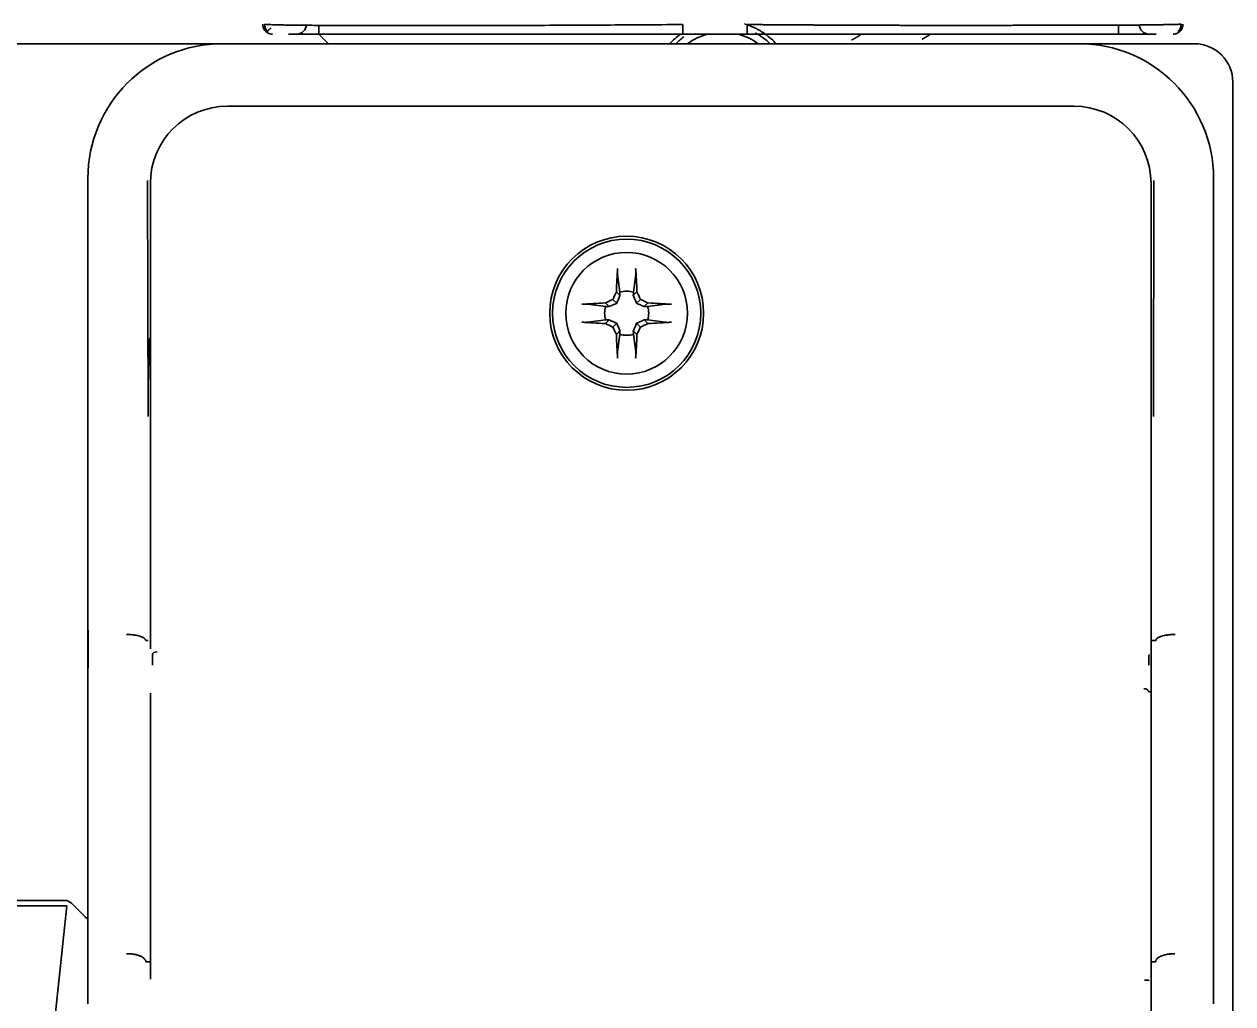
# Model space of a CAD drawing. Header units: inches. Extents: x 786 to 5593, y 691 to 5453.
# Drawn here: x 4191.9 to 4254.7, y 5333.8 to 5384.7 of the extents above; entities that cross this region are included whole.
import ezdxf

# ---------------------------------------------------------------- set-up
doc = ezdxf.new("R2010")
doc.units = ezdxf.units.IN
doc.layers.add('1', color=7, linetype='Continuous', true_color=0xffffff)

msp = doc.modelspace()

# ---------------------------------------------------------------- linework, layer by layer
at = {"layer": '1', "color": 7, "linetype": 'Continuous', "lineweight": 35}
for p, q in [((4207.24, 5384.629), (4207.24, 5384.176)), ((4248.805, 5384.642), (4248.805, 5384.176)), ((4207.24, 5384.176), (4207.74, 5383.676)), ((4221.638, 5384.176), (4226.042, 5384.176)), ((4226.161, 5384.176), (4229.507, 5384.176)), ((4230.438, 5384.176), (4248.805, 5384.176)), ((4073.568, 5383.676), (4202.239, 5383.676)), ((4202.239, 5383.676), (4246.741, 5383.676)), ((4246.74, 5383.676), (4252.74, 5383.676)), ((4254.74, 5381.676), (4254.74, 5315.676)), ((4202.491, 5380.426), (4202.489, 5380.426)), ((4202.491, 5380.425), (4202.491, 5380.426)), ((4246.489, 5380.425), (4202.491, 5380.425)), ((4246.49, 5380.426), (4246.489, 5380.426)), ((4246.489, 5380.426), (4246.489, 5380.425)), ((4195.24, 5354.132), (4195.24, 5376.677)), ((4198.366, 5364.319), (4198.347, 5376.569)), ((4250.633, 5376.569), (4250.614, 5364.319)), ((4253.74, 5376.677), (4253.74, 5354.132)), ((4198.49, 5376.427), (4198.49, 5376.425)), ((4198.49, 5376.425), (4198.491, 5376.425)), ((4198.491, 5352.241), (4198.491, 5376.425)), ((4250.49, 5351.948), (4250.49, 5376.427)), ((4222.89, 5370.766), (4222.772, 5371.689)), ((4223.59, 5370.766), (4223.708, 5371.689)), ((4222.324, 5370.023), (4222.136, 5370.211)), ((4222.722, 5370.194), (4222.519, 5370.397)), ((4222.893, 5370.592), (4222.705, 5370.78)), ((4223.586, 5370.592), (4223.775, 5370.78)), ((4223.758, 5370.194), (4223.96, 5370.397)), ((4224.155, 5370.023), (4224.344, 5370.211)), ((4222.15, 5370.026), (4221.228, 5370.144)), ((4224.33, 5370.026), (4225.252, 5370.144)), ((4222.15, 5369.326), (4221.228, 5369.208)), ((4222.324, 5369.33), (4222.136, 5369.141)), ((4222.722, 5369.158), (4222.519, 5368.956)), ((4223.758, 5369.158), (4223.96, 5368.956)), ((4224.155, 5369.33), (4224.344, 5369.141)), ((4224.33, 5369.326), (4225.252, 5369.208)), ((4222.893, 5368.761), (4222.705, 5368.572)), ((4222.89, 5368.586), (4222.772, 5367.664)), ((4223.586, 5368.761), (4223.775, 5368.572)), ((4223.59, 5368.586), (4223.708, 5367.664)), ((4198.366, 5352.677), (4198.245, 5352.676)), ((4198.366, 5352.677), (4198.366, 5352.677)), ((4250.614, 5352.677), (4250.614, 5352.677)), ((4250.614, 5352.677), (4250.735, 5352.676)), ((4195.24, 5337.022), (4195.24, 5350.918)), ((4253.74, 5350.918), (4253.74, 5337.022)), ((4198.491, 5349.947), (4198.491, 5335.081)), ((4250.369, 5350.018), (4250.49, 5350.02)), ((4250.49, 5335.008), (4250.49, 5350.02)), ((4194.033, 5339.176), (4058.154, 5339.176)), ((4189.169, 5338.896), (4194.142, 5338.896)), ((4194.142, 5338.896), (4192.685, 5325.039)), ((4194.386, 5339.03), (4195.093, 5338.323)), ((4198.253, 5335.992), (4198.489, 5335.993)), ((4250.726, 5335.992), (4250.491, 5335.993))]:
    msp.add_line(p, q, dxfattribs=at)
for radius in [4, 3.85, 3.16]:
    msp.add_circle((4223.24, 5369.676), radius, dxfattribs=at)
for centre, radius, start, end in [((4206.102, 5384.671), 0.495, 270, 0), ((4250.378, 5384.671), 0.495, 180, 270), ((4228.24, 5381.176), 3.5, 125.29688, 134.415), ((4228.24, 5381.176), 3.1, 104.59784, 126.25409), ((4228.24, 5381.176), 3.1, 53.74784, 75.40409), ((4228.24, 5381.176), 3.5, 45.57937, 60.9975), ((4252.74, 5381.676), 2, 0, 90), ((4223.24, 5369.676), 1.145, 72.20111, 107.79889), ((4223.24, 5369.676), 1.145, 162.20111, 197.79889), ((4223.24, 5369.676), 1.145, 342.20111, 17.79889), ((4223.24, 5369.676), 1.145, 252.20111, 287.79889), ((4194.033, 5338.676), 0.5, 45, 90), ((4195.447, 5338.676), 0.5, 225, 245.53055)]:
    msp.add_arc(centre, radius, start, end, dxfattribs=at)
for centre, major_axis, ratio, start_param, end_param in [((4202.241, 5376.675), (4.951, -4.951), 0.999695, 2.356347, 3.926839), ((4246.739, 5376.675), (-4.951, -4.951), 0.999695, 2.356347, 3.926839), ((4202.49, 5376.426), (-2.829, 2.829), 0.999695, 5.497939, 7.068431), ((4246.489, 5376.426), (2.829, 2.829), 0.999695, 5.497939, 7.068431), ((4222.943, 5369.681), (0.065, 3.728), 0.072244, 0.900133, 1.272854), ((4223.536, 5369.681), (0.065, -3.728), 0.072244, 1.868738, 2.24146), ((4223.235, 5369.973), (3.728, 0.065), 0.072244, 1.868738, 2.24146), ((4222.981, 5370.23), (3.344, 1.559), 0.094201, 1.665412, 1.782277), ((4222.686, 5369.935), (1.559, 3.344), 0.094201, 1.359315, 1.476181), ((4223.794, 5369.935), (1.559, -3.344), 0.094201, 1.665412, 1.782277), ((4223.498, 5370.23), (3.344, -1.559), 0.094201, 1.359315, 1.476181), ((4223.245, 5369.973), (3.728, -0.065), 0.072244, 0.900133, 1.272854), ((4223.235, 5369.38), (-3.728, 0.065), 0.072244, 0.900133, 1.272854), ((4222.981, 5369.122), (-3.344, 1.559), 0.094201, 1.359315, 1.476181), ((4222.686, 5369.418), (-1.559, 3.344), 0.094201, 1.665412, 1.782277), ((4223.794, 5369.418), (-1.559, -3.344), 0.094201, 1.359315, 1.476181), ((4223.498, 5369.122), (-3.344, -1.559), 0.094201, 1.665412, 1.782277), ((4223.245, 5369.38), (-3.728, -0.065), 0.072244, 1.868738, 2.24146), ((4222.943, 5369.671), (-0.065, 3.728), 0.072244, 1.868738, 2.24146), ((4223.536, 5369.671), (-0.065, -3.728), 0.072244, 0.900133, 1.272854), ((4250.114, 5352.678), (0.5, -0.002), 0.003694, 0.00874, 0.785412), ((4198.845, 5351.948), (-0.25, -0.003), 0.565975, 4.705606, 6.262014), ((4250.119, 5350.014), (0.25, 0), 0.642788, 0.022785, 1.570796), ((4250.146, 5335.003), (0.25, 0.003), 0.14135, 0.01763, 1.569078)]:
    msp.add_ellipse(centre, major_axis=major_axis, ratio=ratio, start_param=start_param, end_param=end_param, dxfattribs=at)
for points, knots in [([(4204.333, 5384.689), (4204.331, 5384.63), (4204.34, 5384.565), (4204.387, 5384.439), (4204.425, 5384.378), (4204.523, 5384.277), (4204.583, 5384.238), (4204.707, 5384.187), (4204.772, 5384.176), (4204.832, 5384.176)], [0, 0, 0, 0, 0.25, 0.25, 0.5, 0.5, 0.75, 0.75, 1, 1, 1, 1]), ([(4204.429, 5384.688), (4204.428, 5384.656), (4204.433, 5384.59), (4204.46, 5384.492), (4204.509, 5384.398), (4204.554, 5384.343), (4204.58, 5384.318)], [0, 0, 0, 0, 0.232591, 0.479347, 0.737148, 1, 1, 1, 1]), ([(4226.158, 5384.667), (4225.437, 5384.667), (4224.714, 5384.662), (4223.272, 5384.652), (4222.554, 5384.646), (4221.492, 5384.64), (4221.14, 5384.639), (4220.444, 5384.636), (4220.099, 5384.634), (4219.074, 5384.63), (4218.403, 5384.627), (4217.082, 5384.623), (4216.433, 5384.621), (4215.166, 5384.618), (4214.55, 5384.616), (4212.77, 5384.614), (4211.675, 5384.614), (4210.167, 5384.616), (4209.687, 5384.617), (4208.783, 5384.619), (4208.359, 5384.621), (4207.574, 5384.625), (4207.212, 5384.627), (4206.714, 5384.631), (4206.555, 5384.632), (4206.252, 5384.635), (4206.108, 5384.637), (4205.836, 5384.64), (4205.709, 5384.642), (4205.471, 5384.646), (4205.361, 5384.649), (4205.056, 5384.657), (4204.888, 5384.662), (4204.617, 5384.673), (4204.515, 5384.678), (4204.44, 5384.683), (4204.434, 5384.683), (4204.429, 5384.683)], [0, 0, 0, 0, 0.066295, 0.066295, 0.132591, 0.132591, 0.165739, 0.165739, 0.198886, 0.198886, 0.265182, 0.265182, 0.331477, 0.331477, 0.397772, 0.397772, 0.530363, 0.530363, 0.596659, 0.596659, 0.662954, 0.662954, 0.72925, 0.72925, 0.762397, 0.762397, 0.795545, 0.795545, 0.828693, 0.828693, 0.86184, 0.86184, 0.928136, 0.928136, 0.994431, 0.994431, 1, 1, 1, 1]), ([(4226.161, 5384.176), (4226.161, 5384.176), (4226.16, 5384.187), (4226.16, 5384.235), (4226.159, 5384.272), (4226.159, 5384.368), (4226.159, 5384.426), (4226.158, 5384.546), (4226.158, 5384.609), (4226.158, 5384.667)], [0, 0, 0, 0, 0.25, 0.25, 0.5, 0.5, 0.75, 0.75, 1, 1, 1, 1]), ([(4229.365, 5384.706), (4229.374, 5384.703), (4229.382, 5384.701), (4229.483, 5384.668), (4229.575, 5384.635), (4229.757, 5384.561), (4229.847, 5384.521), (4230.109, 5384.39), (4230.277, 5384.29), (4230.438, 5384.176)], [0, 0, 0, 0, 0.021586, 0.021586, 0.26619, 0.26619, 0.510793, 0.510793, 1, 1, 1, 1]), ([(4229.507, 5384.667), (4229.531, 5384.667), (4229.579, 5384.667), (4229.654, 5384.667), (4229.734, 5384.667), (4229.82, 5384.667), (4229.911, 5384.666), (4230.008, 5384.666), (4230.111, 5384.665), (4230.219, 5384.665), (4230.332, 5384.664), (4230.451, 5384.663), (4230.576, 5384.662), (4230.707, 5384.661), (4230.843, 5384.661), (4230.984, 5384.66), (4231.132, 5384.659), (4231.285, 5384.658), (4231.445, 5384.656), (4231.609, 5384.655), (4231.78, 5384.654), (4231.957, 5384.653), (4232.139, 5384.652), (4232.328, 5384.651), (4232.522, 5384.649), (4232.722, 5384.648), (4232.928, 5384.647), (4233.14, 5384.646), (4233.358, 5384.645), (4233.582, 5384.643), (4233.812, 5384.642), (4234.048, 5384.641), (4234.29, 5384.64), (4234.537, 5384.639), (4234.791, 5384.638), (4235.05, 5384.637), (4235.315, 5384.636), (4235.585, 5384.635), (4235.861, 5384.634), (4236.143, 5384.633), (4236.43, 5384.632), (4236.722, 5384.631), (4237.02, 5384.63), (4237.323, 5384.63), (4237.631, 5384.629), (4237.943, 5384.629), (4238.26, 5384.628), (4238.582, 5384.628), (4238.908, 5384.628), (4239.239, 5384.627), (4239.573, 5384.627), (4239.911, 5384.627), (4240.252, 5384.627), (4240.596, 5384.627), (4240.943, 5384.627), (4241.293, 5384.627), (4241.645, 5384.628), (4241.998, 5384.628), (4242.354, 5384.628), (4242.71, 5384.629), (4243.067, 5384.629), (4243.424, 5384.63), (4243.781, 5384.63), (4244.137, 5384.631), (4244.493, 5384.631), (4244.847, 5384.632), (4245.199, 5384.632), (4245.62, 5384.632), (4246.097, 5384.633), (4246.617, 5384.634), (4247.105, 5384.635), (4247.561, 5384.636), (4247.987, 5384.638), (4248.383, 5384.639), (4248.75, 5384.64), (4249.089, 5384.642), (4249.402, 5384.644), (4249.608, 5384.645), (4249.723, 5384.645), (4249.756, 5384.646), (4249.789, 5384.646), (4249.823, 5384.646), (4249.857, 5384.646), (4249.89, 5384.647), (4249.924, 5384.647), (4249.958, 5384.647), (4249.993, 5384.648), (4250.027, 5384.648), (4250.061, 5384.648), (4250.096, 5384.649), (4250.13, 5384.649), (4250.165, 5384.65), (4250.2, 5384.65), (4250.235, 5384.65), (4250.27, 5384.651), (4250.305, 5384.651), (4250.339, 5384.652), (4250.374, 5384.652), (4250.409, 5384.653), (4250.444, 5384.653), (4250.479, 5384.654), (4250.514, 5384.654), (4250.549, 5384.655), (4250.584, 5384.655), (4250.618, 5384.656), (4250.653, 5384.656), (4250.687, 5384.657), (4250.722, 5384.657), (4250.756, 5384.658), (4250.79, 5384.658), (4250.824, 5384.659), (4250.858, 5384.659), (4250.892, 5384.66), (4250.926, 5384.661), (4250.959, 5384.661), (4250.992, 5384.662), (4251.025, 5384.662), (4251.058, 5384.663), (4251.09, 5384.664), (4251.123, 5384.664), (4251.155, 5384.665), (4251.186, 5384.665), (4251.218, 5384.666), (4251.249, 5384.667), (4251.28, 5384.667), (4251.31, 5384.668), (4251.34, 5384.668), (4251.37, 5384.669), (4251.4, 5384.67), (4251.429, 5384.67), (4251.458, 5384.671), (4251.486, 5384.672), (4251.514, 5384.672), (4251.541, 5384.673), (4251.568, 5384.673), (4251.595, 5384.674), (4251.621, 5384.675), (4251.647, 5384.675), (4251.672, 5384.676), (4251.697, 5384.676), (4251.721, 5384.677), (4251.744, 5384.677), (4251.767, 5384.678), (4251.79, 5384.679), (4251.812, 5384.679), (4251.833, 5384.68), (4251.854, 5384.68), (4251.874, 5384.681), (4251.894, 5384.681), (4251.913, 5384.682), (4251.931, 5384.682), (4251.948, 5384.683), (4251.965, 5384.683), (4251.982, 5384.684), (4251.997, 5384.684), (4252.012, 5384.684), (4252.026, 5384.685), (4252.04, 5384.685), (4252.049, 5384.685), (4252.055, 5384.686), (4252.056, 5384.686)], [0, 0, 0, 0, 0.002067, 0.004295, 0.006684, 0.009235, 0.011949, 0.014827, 0.017869, 0.021077, 0.024452, 0.027993, 0.031703, 0.035582, 0.039632, 0.043853, 0.048247, 0.052815, 0.057558, 0.062477, 0.067574, 0.072849, 0.078305, 0.083943, 0.089763, 0.095768, 0.101959, 0.108338, 0.114906, 0.121664, 0.128615, 0.135759, 0.143099, 0.150635, 0.158369, 0.166301, 0.174434, 0.182769, 0.191306, 0.200047, 0.208993, 0.218146, 0.227507, 0.237077, 0.246857, 0.256849, 0.267053, 0.277471, 0.288102, 0.298947, 0.310006, 0.321279, 0.332766, 0.344468, 0.356383, 0.368513, 0.380856, 0.393413, 0.406183, 0.419164, 0.432356, 0.445757, 0.459364, 0.473176, 0.48719, 0.501405, 0.515816, 0.530423, 0.554243, 0.57751, 0.600211, 0.622332, 0.643864, 0.664799, 0.685129, 0.704852, 0.723966, 0.742469, 0.744648, 0.746855, 0.749088, 0.751348, 0.753635, 0.755948, 0.758288, 0.760655, 0.763048, 0.765468, 0.767914, 0.770386, 0.772884, 0.775409, 0.77796, 0.780536, 0.783139, 0.785767, 0.788421, 0.791101, 0.793807, 0.796538, 0.799294, 0.802076, 0.804883, 0.807715, 0.810572, 0.813454, 0.816361, 0.819293, 0.822249, 0.82523, 0.828236, 0.831266, 0.83432, 0.837398, 0.840501, 0.843628, 0.846778, 0.849952, 0.85315, 0.856372, 0.859617, 0.862885, 0.866177, 0.869492, 0.872829, 0.87619, 0.879573, 0.882978, 0.886406, 0.889857, 0.893329, 0.896824, 0.90034, 0.903878, 0.907437, 0.911018, 0.914619, 0.918242, 0.921886, 0.92555, 0.929235, 0.932939, 0.936664, 0.940409, 0.944174, 0.947958, 0.951761, 0.955584, 0.959425, 0.963286, 0.967166, 0.971064, 0.97498, 0.978915, 0.982867, 0.986838, 0.990826, 0.994832, 0.998855, 1, 1, 1, 1]), ([(4229.507, 5384.667), (4229.507, 5384.609), (4229.507, 5384.546), (4229.508, 5384.426), (4229.508, 5384.368), (4229.508, 5384.272), (4229.508, 5384.235), (4229.507, 5384.187), (4229.507, 5384.176), (4229.507, 5384.176)], [0, 0, 0, 0, 0.25, 0.25, 0.5, 0.5, 0.75, 0.75, 1, 1, 1, 1]), ([(4251.648, 5384.176), (4251.708, 5384.176), (4251.772, 5384.187), (4251.897, 5384.238), (4251.957, 5384.277), (4252.054, 5384.378), (4252.092, 5384.439), (4252.139, 5384.565), (4252.149, 5384.63), (4252.147, 5384.689)], [0, 0, 0, 0, 0.25, 0.25, 0.5, 0.5, 0.75, 0.75, 1, 1, 1, 1]), ([(4251.9, 5384.317), (4251.926, 5384.343), (4251.971, 5384.397), (4252.02, 5384.491), (4252.047, 5384.589), (4252.052, 5384.654), (4252.052, 5384.686)], [0, 0, 0, 0, 0.262853, 0.520648, 0.767403, 1, 1, 1, 1]), ([(4205.672, 5384.176), (4205.7, 5384.176), (4205.78, 5384.176), (4205.919, 5384.176), (4206.091, 5384.176), (4206.272, 5384.176), (4206.61, 5384.176), (4207.261, 5384.176), (4208.158, 5384.176), (4209.063, 5384.176), (4209.73, 5384.176), (4210.377, 5384.176), (4210.968, 5384.176), (4211.511, 5384.176), (4212.021, 5384.176), (4212.544, 5384.176), (4213.082, 5384.176), (4213.634, 5384.176), (4214.157, 5384.176), (4214.655, 5384.176), (4215.129, 5384.176), (4215.627, 5384.176), (4216.149, 5384.176), (4216.695, 5384.176), (4217.265, 5384.176), (4217.824, 5384.176), (4218.376, 5384.176), (4218.924, 5384.176), (4219.506, 5384.176), (4220.074, 5384.176), (4220.644, 5384.176), (4221.231, 5384.176), (4221.825, 5384.176), (4222.4, 5384.176), (4222.928, 5384.176), (4223.457, 5384.176), (4223.864, 5384.176), (4224.147, 5384.176), (4224.307, 5384.176), (4224.466, 5384.176), (4224.624, 5384.176), (4224.781, 5384.176), (4224.937, 5384.176), (4225.093, 5384.176), (4225.248, 5384.176), (4225.402, 5384.176), (4225.556, 5384.176), (4225.708, 5384.176), (4225.86, 5384.176), (4226.011, 5384.176), (4226.111, 5384.176), (4226.161, 5384.176)], [0, 0, 0, 0, 0.011189, 0.030714, 0.049915, 0.068785, 0.087289, 0.149013, 0.23877, 0.281411, 0.320754, 0.356695, 0.389133, 0.414353, 0.439479, 0.46454, 0.489566, 0.514586, 0.539629, 0.55919, 0.579458, 0.600418, 0.622049, 0.644332, 0.667248, 0.69078, 0.710929, 0.732148, 0.754462, 0.777904, 0.796931, 0.818869, 0.843748, 0.863133, 0.882503, 0.901851, 0.921173, 0.927002, 0.932801, 0.938569, 0.944306, 0.950012, 0.955688, 0.961333, 0.966948, 0.972533, 0.978087, 0.983611, 0.989104, 0.994567, 1, 1, 1, 1]), ([(4226.042, 5384.176), (4225.934, 5384.099), (4225.833, 5384.019), (4225.642, 5383.852), (4225.553, 5383.766), (4225.469, 5383.676)], [0, 0, 0, 0, 0.5, 0.5, 1, 1, 1, 1]), ([(4229.507, 5384.176), (4229.533, 5384.176), (4229.587, 5384.176), (4229.672, 5384.176), (4229.764, 5384.176), (4229.862, 5384.176), (4229.968, 5384.176), (4230.081, 5384.176), (4230.2, 5384.176), (4230.327, 5384.176), (4230.46, 5384.176), (4230.6, 5384.176), (4230.747, 5384.176), (4230.901, 5384.176), (4231.062, 5384.176), (4231.229, 5384.176), (4231.403, 5384.176), (4231.584, 5384.176), (4231.916, 5384.176), (4232.379, 5384.176), (4232.953, 5384.176), (4233.474, 5384.176), (4233.955, 5384.176), (4234.421, 5384.176), (4234.895, 5384.176), (4235.389, 5384.176), (4235.901, 5384.176), (4236.43, 5384.176), (4236.976, 5384.176), (4237.537, 5384.176), (4238.2, 5384.176), (4238.942, 5384.176), (4239.74, 5384.176), (4240.49, 5384.176), (4241.195, 5384.176), (4241.81, 5384.176), (4242.345, 5384.176), (4242.807, 5384.176), (4243.248, 5384.176), (4243.667, 5384.176), (4244.065, 5384.176), (4244.442, 5384.176), (4244.799, 5384.176), (4245.297, 5384.176), (4245.913, 5384.176), (4246.618, 5384.176), (4247.255, 5384.176), (4247.814, 5384.176), (4248.293, 5384.176), (4248.696, 5384.176), (4249.032, 5384.176), (4249.311, 5384.176), (4249.537, 5384.176), (4249.717, 5384.176), (4249.908, 5384.176), (4250.125, 5384.176), (4250.379, 5384.176), (4250.587, 5384.176), (4250.708, 5384.176), (4250.75, 5384.176)], [0, 0, 0, 0, 0.002718, 0.00568, 0.008888, 0.012339, 0.016035, 0.019974, 0.024156, 0.02858, 0.033246, 0.038154, 0.043302, 0.048692, 0.054321, 0.06019, 0.066299, 0.072646, 0.079233, 0.101302, 0.121555, 0.140017, 0.156703, 0.172962, 0.190021, 0.207881, 0.226538, 0.24598, 0.266191, 0.287152, 0.308835, 0.341337, 0.372542, 0.402506, 0.431278, 0.458891, 0.47955, 0.499657, 0.519192, 0.538139, 0.556487, 0.574234, 0.591379, 0.607921, 0.647633, 0.685694, 0.722178, 0.75706, 0.787895, 0.815621, 0.84023, 0.861728, 0.880129, 0.895447, 0.907688, 0.930743, 0.95624, 0.984204, 1, 1, 1, 1]), ([(4231.011, 5383.676), (4230.927, 5383.766), (4230.838, 5383.852), (4230.647, 5384.019), (4230.546, 5384.099), (4230.438, 5384.176)], [0, 0, 0, 0, 0.5, 0.5, 1, 1, 1, 1]), ([(4222.772, 5371.689), (4222.771, 5371.695), (4222.77, 5371.704), (4222.769, 5371.718), (4222.769, 5371.724), (4222.768, 5371.735), (4222.768, 5371.746), (4222.767, 5371.759), (4222.767, 5371.772), (4222.767, 5371.779), (4222.767, 5371.8), (4222.767, 5371.814), (4222.767, 5371.837), (4222.767, 5371.844), (4222.767, 5371.86), (4222.767, 5371.875), (4222.767, 5371.89), (4222.768, 5371.905), (4222.768, 5371.913), (4222.769, 5371.935), (4222.769, 5371.949), (4222.771, 5371.977), (4222.772, 5371.99), (4222.773, 5372.002)], [0, 0, 0, 0, 0.125, 0.125, 0.1875, 0.1875, 0.25, 0.3125, 0.3125, 0.375, 0.375, 0.5, 0.5, 0.5625, 0.5625, 0.625, 0.6875, 0.6875, 0.75, 0.75, 0.875, 0.875, 1, 1, 1, 1]), ([(4223.707, 5372.002), (4223.708, 5371.99), (4223.709, 5371.977), (4223.71, 5371.95), (4223.711, 5371.935), (4223.712, 5371.905), (4223.712, 5371.89), (4223.713, 5371.867), (4223.713, 5371.86), (4223.713, 5371.844), (4223.713, 5371.829), (4223.713, 5371.815), (4223.713, 5371.8), (4223.713, 5371.793), (4223.713, 5371.772), (4223.712, 5371.759), (4223.712, 5371.741), (4223.711, 5371.735), (4223.711, 5371.724), (4223.71, 5371.713), (4223.709, 5371.704), (4223.709, 5371.696), (4223.708, 5371.692), (4223.708, 5371.689)], [0, 0, 0, 0, 0.125, 0.125, 0.25, 0.25, 0.375, 0.375, 0.4375, 0.4375, 0.5, 0.5625, 0.5625, 0.625, 0.625, 0.75, 0.75, 0.8125, 0.8125, 0.875, 0.9375, 0.9375, 1, 1, 1, 1]), ([(4222.722, 5370.194), (4222.654, 5370.164), (4222.587, 5370.135), (4222.455, 5370.078), (4222.389, 5370.05), (4222.324, 5370.023)], [0, 0, 0, 0, 0.5, 0.5, 1, 1, 1, 1]), ([(4222.893, 5370.592), (4222.866, 5370.527), (4222.838, 5370.461), (4222.781, 5370.329), (4222.752, 5370.262), (4222.722, 5370.194)], [0, 0, 0, 0, 0.5, 0.5, 1, 1, 1, 1]), ([(4223.758, 5370.194), (4223.728, 5370.262), (4223.699, 5370.329), (4223.642, 5370.461), (4223.614, 5370.527), (4223.586, 5370.592)], [0, 0, 0, 0, 0.5, 0.5, 1, 1, 1, 1]), ([(4224.155, 5370.023), (4224.09, 5370.05), (4224.025, 5370.078), (4223.893, 5370.135), (4223.826, 5370.164), (4223.758, 5370.194)], [0, 0, 0, 0, 0.5, 0.5, 1, 1, 1, 1]), ([(4220.914, 5370.143), (4220.926, 5370.144), (4220.939, 5370.145), (4220.966, 5370.147), (4220.981, 5370.147), (4221.011, 5370.148), (4221.026, 5370.149), (4221.049, 5370.149), (4221.056, 5370.149), (4221.072, 5370.149), (4221.087, 5370.149), (4221.101, 5370.149), (4221.116, 5370.149), (4221.123, 5370.149), (4221.144, 5370.149), (4221.157, 5370.149), (4221.175, 5370.148), (4221.181, 5370.148), (4221.192, 5370.147), (4221.203, 5370.146), (4221.212, 5370.146), (4221.22, 5370.145), (4221.224, 5370.145), (4221.228, 5370.144)], [0, 0, 0, 0, 0.125, 0.125, 0.25, 0.25, 0.375, 0.375, 0.4375, 0.4375, 0.5, 0.5625, 0.5625, 0.625, 0.625, 0.75, 0.75, 0.8125, 0.8125, 0.875, 0.9375, 0.9375, 1, 1, 1, 1]), ([(4225.252, 5370.144), (4225.259, 5370.145), (4225.267, 5370.146), (4225.282, 5370.147), (4225.287, 5370.147), (4225.298, 5370.148), (4225.31, 5370.148), (4225.323, 5370.149), (4225.336, 5370.149), (4225.343, 5370.149), (4225.364, 5370.149), (4225.378, 5370.149), (4225.4, 5370.149), (4225.408, 5370.149), (4225.423, 5370.149), (4225.439, 5370.149), (4225.454, 5370.149), (4225.469, 5370.148), (4225.476, 5370.148), (4225.499, 5370.147), (4225.513, 5370.147), (4225.54, 5370.145), (4225.553, 5370.144), (4225.565, 5370.143)], [0, 0, 0, 0, 0.125, 0.125, 0.1875, 0.1875, 0.25, 0.3125, 0.3125, 0.375, 0.375, 0.5, 0.5, 0.5625, 0.5625, 0.625, 0.6875, 0.6875, 0.75, 0.75, 0.875, 0.875, 1, 1, 1, 1]), ([(4221.228, 5369.208), (4221.221, 5369.207), (4221.212, 5369.207), (4221.198, 5369.206), (4221.192, 5369.205), (4221.181, 5369.205), (4221.17, 5369.204), (4221.157, 5369.204), (4221.144, 5369.203), (4221.137, 5369.203), (4221.116, 5369.203), (4221.102, 5369.203), (4221.079, 5369.203), (4221.072, 5369.203), (4221.056, 5369.203), (4221.041, 5369.203), (4221.026, 5369.204), (4221.011, 5369.204), (4221.003, 5369.204), (4220.981, 5369.205), (4220.967, 5369.206), (4220.939, 5369.207), (4220.926, 5369.208), (4220.914, 5369.209)], [0, 0, 0, 0, 0.125, 0.125, 0.1875, 0.1875, 0.25, 0.3125, 0.3125, 0.375, 0.375, 0.5, 0.5, 0.5625, 0.5625, 0.625, 0.6875, 0.6875, 0.75, 0.75, 0.875, 0.875, 1, 1, 1, 1]), ([(4222.324, 5369.33), (4222.389, 5369.302), (4222.455, 5369.274), (4222.587, 5369.217), (4222.654, 5369.188), (4222.722, 5369.158)], [0, 0, 0, 0, 0.5, 0.5, 1, 1, 1, 1]), ([(4222.722, 5369.158), (4222.752, 5369.09), (4222.781, 5369.023), (4222.838, 5368.891), (4222.866, 5368.826), (4222.893, 5368.761)], [0, 0, 0, 0, 0.5, 0.5, 1, 1, 1, 1]), ([(4223.586, 5368.761), (4223.614, 5368.826), (4223.642, 5368.891), (4223.699, 5369.023), (4223.728, 5369.09), (4223.758, 5369.158)], [0, 0, 0, 0, 0.5, 0.5, 1, 1, 1, 1]), ([(4223.758, 5369.158), (4223.826, 5369.188), (4223.893, 5369.217), (4224.025, 5369.274), (4224.09, 5369.302), (4224.155, 5369.33)], [0, 0, 0, 0, 0.5, 0.5, 1, 1, 1, 1]), ([(4225.565, 5369.209), (4225.553, 5369.208), (4225.541, 5369.207), (4225.513, 5369.206), (4225.499, 5369.205), (4225.469, 5369.204), (4225.454, 5369.204), (4225.431, 5369.203), (4225.423, 5369.203), (4225.408, 5369.203), (4225.393, 5369.203), (4225.378, 5369.203), (4225.364, 5369.203), (4225.357, 5369.203), (4225.336, 5369.203), (4225.323, 5369.204), (4225.304, 5369.204), (4225.298, 5369.205), (4225.287, 5369.205), (4225.277, 5369.206), (4225.268, 5369.207), (4225.259, 5369.207), (4225.256, 5369.208), (4225.252, 5369.208)], [0, 0, 0, 0, 0.125, 0.125, 0.25, 0.25, 0.375, 0.375, 0.4375, 0.4375, 0.5, 0.5625, 0.5625, 0.625, 0.625, 0.75, 0.75, 0.8125, 0.8125, 0.875, 0.9375, 0.9375, 1, 1, 1, 1]), ([(4198.457, 5368.407), (4198.44, 5368.067), (4198.426, 5367.726), (4198.403, 5367.045), (4198.394, 5366.704), (4198.372, 5365.682), (4198.365, 5365), (4198.366, 5364.319)], [0, 0, 0, 0, 0.25, 0.25, 0.5, 0.5, 1, 1, 1, 1]), ([(4222.773, 5367.351), (4222.772, 5367.363), (4222.771, 5367.376), (4222.77, 5367.403), (4222.769, 5367.417), (4222.768, 5367.447), (4222.767, 5367.462), (4222.767, 5367.485), (4222.767, 5367.493), (4222.767, 5367.508), (4222.767, 5367.523), (4222.767, 5367.538), (4222.767, 5367.552), (4222.767, 5367.559), (4222.767, 5367.58), (4222.767, 5367.593), (4222.768, 5367.612), (4222.768, 5367.618), (4222.769, 5367.629), (4222.77, 5367.639), (4222.77, 5367.648), (4222.771, 5367.657), (4222.771, 5367.66), (4222.772, 5367.664)], [0, 0, 0, 0, 0.125, 0.125, 0.25, 0.25, 0.375, 0.375, 0.4375, 0.4375, 0.5, 0.5625, 0.5625, 0.625, 0.625, 0.75, 0.75, 0.8125, 0.8125, 0.875, 0.9375, 0.9375, 1, 1, 1, 1]), ([(4223.708, 5367.664), (4223.709, 5367.657), (4223.709, 5367.649), (4223.71, 5367.634), (4223.711, 5367.629), (4223.711, 5367.618), (4223.712, 5367.606), (4223.712, 5367.593), (4223.713, 5367.58), (4223.713, 5367.573), (4223.713, 5367.552), (4223.713, 5367.538), (4223.713, 5367.516), (4223.713, 5367.508), (4223.713, 5367.493), (4223.713, 5367.477), (4223.712, 5367.462), (4223.712, 5367.447), (4223.712, 5367.44), (4223.711, 5367.417), (4223.71, 5367.403), (4223.709, 5367.376), (4223.708, 5367.363), (4223.707, 5367.351)], [0, 0, 0, 0, 0.125, 0.125, 0.1875, 0.1875, 0.25, 0.3125, 0.3125, 0.375, 0.375, 0.5, 0.5, 0.5625, 0.5625, 0.625, 0.6875, 0.6875, 0.75, 0.75, 0.875, 0.875, 1, 1, 1, 1]), ([(4195.24, 5350.918), (4195.24, 5350.932), (4195.24, 5350.963), (4195.24, 5351.017), (4195.24, 5351.084), (4195.24, 5351.165), (4195.24, 5351.26), (4195.24, 5351.37), (4195.24, 5351.495), (4195.24, 5351.653), (4195.24, 5351.837), (4195.24, 5352.039), (4195.24, 5352.233), (4195.24, 5352.417), (4195.24, 5352.603), (4195.24, 5352.801), (4195.24, 5353.023), (4195.24, 5353.208), (4195.24, 5353.343), (4195.24, 5353.421), (4195.24, 5353.495), (4195.24, 5353.566), (4195.24, 5353.634), (4195.24, 5353.699), (4195.24, 5353.76), (4195.24, 5353.818), (4195.24, 5353.873), (4195.24, 5353.924), (4195.24, 5353.972), (4195.24, 5354.017), (4195.24, 5354.058), (4195.24, 5354.096), (4195.24, 5354.121), (4195.24, 5354.132)], [0, 0, 0, 0, 0.015307, 0.035184, 0.059624, 0.088618, 0.122161, 0.160243, 0.20286, 0.250007, 0.318362, 0.382801, 0.443342, 0.499998, 0.55265, 0.611855, 0.677626, 0.749989, 0.773387, 0.795826, 0.817305, 0.837824, 0.857382, 0.87598, 0.893616, 0.91029, 0.926001, 0.940748, 0.954531, 0.967349, 0.9792, 0.990084, 1, 1, 1, 1]), ([(4195.247, 5350.918), (4195.247, 5350.925), (4195.247, 5350.933), (4195.247, 5350.948), (4195.247, 5350.971), (4195.247, 5351.024), (4195.247, 5351.13), (4195.248, 5351.223), (4195.248, 5351.41), (4195.248, 5351.536), (4195.248, 5351.729), (4195.248, 5351.794), (4195.248, 5351.924), (4195.248, 5351.99), (4195.248, 5352.188), (4195.248, 5352.321), (4195.248, 5352.524), (4195.248, 5352.593), (4195.248, 5352.729), (4195.248, 5352.798), (4195.248, 5353.004), (4195.248, 5353.281), (4195.247, 5353.633), (4195.246, 5353.882), (4195.246, 5354.007), (4195.246, 5354.069), (4195.246, 5354.096), (4195.246, 5354.114), (4195.246, 5354.123), (4195.246, 5354.132)], [0, 0, 0, 0, 0.007813, 0.007813, 0.015625, 0.03125, 0.0625, 0.125, 0.125, 0.25, 0.25, 0.3125, 0.3125, 0.375, 0.375, 0.5, 0.5, 0.5625, 0.5625, 0.625, 0.625, 0.75, 0.875, 0.9375, 0.96875, 0.984375, 0.992188, 0.992188, 1, 1, 1, 1]), ([(4253.734, 5354.132), (4253.734, 5354.123), (4253.734, 5354.114), (4253.734, 5354.096), (4253.734, 5354.069), (4253.734, 5354.007), (4253.733, 5353.881), (4253.733, 5353.775), (4253.733, 5353.562), (4253.732, 5353.421), (4253.732, 5353.21), (4253.732, 5353.14), (4253.732, 5353.001), (4253.732, 5352.932), (4253.732, 5352.725), (4253.731, 5352.588), (4253.731, 5352.385), (4253.731, 5352.318), (4253.731, 5352.184), (4253.731, 5352.118), (4253.731, 5351.92), (4253.731, 5351.661), (4253.732, 5351.346), (4253.732, 5351.13), (4253.732, 5351.024), (4253.733, 5350.971), (4253.733, 5350.948), (4253.733, 5350.933), (4253.733, 5350.925), (4253.733, 5350.918)], [0, 0, 0, 0, 0.007812, 0.007812, 0.015625, 0.03125, 0.0625, 0.125, 0.125, 0.25, 0.25, 0.3125, 0.3125, 0.375, 0.375, 0.5, 0.5, 0.5625, 0.5625, 0.625, 0.625, 0.75, 0.875, 0.9375, 0.96875, 0.984375, 0.992188, 0.992188, 1, 1, 1, 1]), ([(4253.74, 5354.132), (4253.74, 5354.112), (4253.74, 5354.069), (4253.74, 5354), (4253.74, 5353.922), (4253.74, 5353.835), (4253.74, 5353.738), (4253.74, 5353.632), (4253.74, 5353.517), (4253.74, 5353.393), (4253.74, 5353.225), (4253.74, 5353.023), (4253.74, 5352.801), (4253.74, 5352.603), (4253.74, 5352.417), (4253.74, 5352.233), (4253.74, 5352.039), (4253.74, 5351.837), (4253.74, 5351.668), (4253.74, 5351.538), (4253.74, 5351.449), (4253.74, 5351.368), (4253.74, 5351.293), (4253.74, 5351.225), (4253.74, 5351.163), (4253.74, 5351.107), (4253.74, 5351.058), (4253.74, 5351.015), (4253.74, 5350.978), (4253.74, 5350.946), (4253.74, 5350.927), (4253.74, 5350.918)], [0, 0, 0, 0, 0.017064, 0.036815, 0.059249, 0.084363, 0.112153, 0.142614, 0.175746, 0.211544, 0.250008, 0.322378, 0.388152, 0.447354, 0.499999, 0.556663, 0.617207, 0.681642, 0.74999, 0.781923, 0.811844, 0.839751, 0.865643, 0.889519, 0.911376, 0.931211, 0.949024, 0.964812, 0.978571, 0.990302, 1, 1, 1, 1]), ([(4197.245, 5352.991), (4197.261, 5352.991), (4197.281, 5352.991), (4197.301, 5352.991), (4197.31, 5352.991), (4197.314, 5352.991), (4197.326, 5352.99), (4197.334, 5352.99), (4197.375, 5352.989), (4197.407, 5352.988), (4197.455, 5352.985), (4197.471, 5352.983), (4197.503, 5352.981), (4197.519, 5352.98), (4197.565, 5352.975), (4197.626, 5352.968), (4197.699, 5352.957), (4197.742, 5352.95), (4197.77, 5352.944), (4197.784, 5352.942), (4197.852, 5352.927), (4197.902, 5352.914), (4197.971, 5352.892), (4197.993, 5352.885), (4198.025, 5352.873), (4198.035, 5352.869), (4198.054, 5352.86), (4198.064, 5352.856), (4198.109, 5352.835), (4198.14, 5352.817), (4198.178, 5352.788), (4198.19, 5352.778), (4198.209, 5352.758), (4198.217, 5352.748), (4198.237, 5352.718), (4198.244, 5352.697), (4198.245, 5352.677)], [0, 0, 0, 0, 0.03125, 0.039063, 0.039063, 0.046875, 0.046875, 0.0625, 0.0625, 0.125, 0.125, 0.15625, 0.15625, 0.1875, 0.1875, 0.25, 0.3125, 0.34375, 0.34375, 0.375, 0.375, 0.5, 0.5, 0.5625, 0.5625, 0.59375, 0.59375, 0.625, 0.625, 0.75, 0.75, 0.8125, 0.8125, 0.875, 0.875, 1, 1, 1, 1]), ([(4251.735, 5352.991), (4251.719, 5352.991), (4251.698, 5352.991), (4251.678, 5352.991), (4251.67, 5352.991), (4251.666, 5352.991), (4251.654, 5352.99), (4251.646, 5352.99), (4251.605, 5352.989), (4251.573, 5352.988), (4251.524, 5352.985), (4251.508, 5352.983), (4251.477, 5352.981), (4251.461, 5352.98), (4251.414, 5352.975), (4251.353, 5352.968), (4251.28, 5352.957), (4251.238, 5352.95), (4251.209, 5352.944), (4251.196, 5352.942), (4251.128, 5352.927), (4251.077, 5352.914), (4251.008, 5352.892), (4250.986, 5352.885), (4250.955, 5352.873), (4250.945, 5352.869), (4250.925, 5352.86), (4250.916, 5352.856), (4250.87, 5352.835), (4250.839, 5352.817), (4250.801, 5352.788), (4250.79, 5352.778), (4250.771, 5352.758), (4250.762, 5352.748), (4250.743, 5352.718), (4250.736, 5352.697), (4250.735, 5352.677)], [0, 0, 0, 0, 0.03125, 0.039063, 0.039063, 0.046875, 0.046875, 0.0625, 0.0625, 0.125, 0.125, 0.15625, 0.15625, 0.1875, 0.1875, 0.25, 0.3125, 0.34375, 0.34375, 0.375, 0.375, 0.5, 0.5, 0.5625, 0.5625, 0.59375, 0.59375, 0.625, 0.625, 0.75, 0.75, 0.8125, 0.8125, 0.875, 0.875, 1, 1, 1, 1]), ([(4198.602, 5351.392), (4198.601, 5351.482), (4198.599, 5351.572), (4198.597, 5351.758), (4198.596, 5351.852), (4198.595, 5351.948)], [0, 0, 0, 0, 0.5, 0.5, 1, 1, 1, 1]), ([(4250.385, 5351.948), (4250.383, 5351.852), (4250.382, 5351.758), (4250.38, 5351.572), (4250.379, 5351.482), (4250.378, 5351.392)], [0, 0, 0, 0, 0.5, 0.5, 1, 1, 1, 1]), ([(4250.49, 5350.052), (4250.49, 5350.06), (4250.49, 5350.068), (4250.49, 5350.086), (4250.49, 5350.094), (4250.49, 5350.121), (4250.49, 5350.138), (4250.49, 5350.192), (4250.489, 5350.229), (4250.489, 5350.302), (4250.489, 5350.34), (4250.489, 5350.415), (4250.489, 5350.452), (4250.489, 5350.566), (4250.489, 5350.643), (4250.488, 5350.797), (4250.488, 5350.875), (4250.488, 5351.031), (4250.488, 5351.11), (4250.489, 5351.269), (4250.489, 5351.348), (4250.489, 5351.468), (4250.489, 5351.509), (4250.489, 5351.589), (4250.489, 5351.629), (4250.489, 5351.71), (4250.49, 5351.751), (4250.49, 5351.812), (4250.49, 5351.833), (4250.49, 5351.864), (4250.49, 5351.874), (4250.49, 5351.895), (4250.49, 5351.906), (4250.49, 5351.916)], [0, 0, 0, 0, 0.015625, 0.015625, 0.03125, 0.03125, 0.0625, 0.0625, 0.125, 0.125, 0.1875, 0.1875, 0.25, 0.25, 0.375, 0.375, 0.5, 0.5, 0.625, 0.625, 0.75, 0.75, 0.8125, 0.8125, 0.875, 0.875, 0.9375, 0.9375, 0.96875, 0.96875, 0.984375, 0.984375, 1, 1, 1, 1]), ([(4195.24, 5333.808), (4195.24, 5333.828), (4195.24, 5333.87), (4195.24, 5333.939), (4195.24, 5334.018), (4195.24, 5334.105), (4195.24, 5334.202), (4195.24, 5334.308), (4195.24, 5334.423), (4195.24, 5334.547), (4195.24, 5334.715), (4195.24, 5334.917), (4195.24, 5335.139), (4195.24, 5335.337), (4195.24, 5335.523), (4195.24, 5335.707), (4195.24, 5335.901), (4195.24, 5336.103), (4195.24, 5336.272), (4195.24, 5336.402), (4195.24, 5336.491), (4195.24, 5336.572), (4195.24, 5336.647), (4195.24, 5336.715), (4195.24, 5336.777), (4195.24, 5336.832), (4195.24, 5336.882), (4195.24, 5336.925), (4195.24, 5336.962), (4195.24, 5336.994), (4195.24, 5337.013), (4195.24, 5337.022)], [0, 0, 0, 0, 0.017064, 0.036815, 0.059249, 0.084363, 0.112153, 0.142615, 0.175746, 0.211544, 0.250008, 0.322378, 0.388152, 0.447354, 0.499999, 0.556664, 0.617207, 0.681643, 0.74999, 0.781924, 0.811845, 0.839752, 0.865644, 0.88952, 0.911376, 0.931212, 0.949025, 0.964812, 0.978572, 0.990302, 1, 1, 1, 1]), ([(4253.74, 5337.022), (4253.74, 5337.008), (4253.74, 5336.977), (4253.74, 5336.923), (4253.74, 5336.856), (4253.74, 5336.775), (4253.74, 5336.68), (4253.74, 5336.57), (4253.74, 5336.445), (4253.74, 5336.287), (4253.74, 5336.103), (4253.74, 5335.901), (4253.74, 5335.707), (4253.74, 5335.523), (4253.74, 5335.337), (4253.74, 5335.139), (4253.74, 5334.917), (4253.74, 5334.732), (4253.74, 5334.597), (4253.74, 5334.519), (4253.74, 5334.445), (4253.74, 5334.374), (4253.74, 5334.306), (4253.74, 5334.241), (4253.74, 5334.18), (4253.74, 5334.122), (4253.74, 5334.067), (4253.74, 5334.016), (4253.74, 5333.968), (4253.74, 5333.923), (4253.74, 5333.882), (4253.74, 5333.844), (4253.74, 5333.819), (4253.74, 5333.808)], [0, 0, 0, 0, 0.015307, 0.035184, 0.059623, 0.088618, 0.12216, 0.160242, 0.20286, 0.250007, 0.318362, 0.382801, 0.443341, 0.499998, 0.55265, 0.611855, 0.677626, 0.749989, 0.773387, 0.795826, 0.817305, 0.837824, 0.857382, 0.87598, 0.893616, 0.91029, 0.926001, 0.940748, 0.954531, 0.967348, 0.9792, 0.990084, 1, 1, 1, 1]), ([(4197.253, 5336.412), (4197.27, 5336.412), (4197.294, 5336.412), (4197.318, 5336.411), (4197.33, 5336.411), (4197.334, 5336.411), (4197.342, 5336.41), (4197.346, 5336.41), (4197.383, 5336.409), (4197.416, 5336.407), (4197.464, 5336.403), (4197.48, 5336.401), (4197.511, 5336.398), (4197.527, 5336.396), (4197.574, 5336.39), (4197.635, 5336.381), (4197.708, 5336.366), (4197.751, 5336.356), (4197.779, 5336.349), (4197.793, 5336.345), (4197.861, 5336.326), (4197.911, 5336.309), (4197.98, 5336.28), (4198.002, 5336.269), (4198.033, 5336.253), (4198.043, 5336.248), (4198.063, 5336.237), (4198.072, 5336.231), (4198.118, 5336.203), (4198.149, 5336.179), (4198.187, 5336.141), (4198.198, 5336.127), (4198.218, 5336.101), (4198.226, 5336.088), (4198.246, 5336.047), (4198.253, 5336.02), (4198.253, 5335.992)], [0, 0, 0, 0, 0.03125, 0.046875, 0.046875, 0.054688, 0.054688, 0.0625, 0.0625, 0.125, 0.125, 0.15625, 0.15625, 0.1875, 0.1875, 0.25, 0.3125, 0.34375, 0.34375, 0.375, 0.375, 0.5, 0.5, 0.5625, 0.5625, 0.59375, 0.59375, 0.625, 0.625, 0.75, 0.75, 0.8125, 0.8125, 0.875, 0.875, 1, 1, 1, 1]), ([(4251.726, 5336.412), (4251.71, 5336.412), (4251.686, 5336.412), (4251.662, 5336.411), (4251.649, 5336.411), (4251.646, 5336.411), (4251.637, 5336.41), (4251.633, 5336.41), (4251.597, 5336.409), (4251.564, 5336.407), (4251.516, 5336.403), (4251.5, 5336.401), (4251.468, 5336.398), (4251.453, 5336.396), (4251.406, 5336.39), (4251.345, 5336.381), (4251.272, 5336.366), (4251.229, 5336.356), (4251.201, 5336.349), (4251.187, 5336.345), (4251.119, 5336.326), (4251.069, 5336.309), (4251, 5336.28), (4250.978, 5336.269), (4250.947, 5336.253), (4250.936, 5336.248), (4250.917, 5336.237), (4250.907, 5336.231), (4250.862, 5336.203), (4250.831, 5336.179), (4250.793, 5336.141), (4250.782, 5336.127), (4250.762, 5336.101), (4250.754, 5336.088), (4250.734, 5336.047), (4250.727, 5336.02), (4250.726, 5335.992)], [0, 0, 0, 0, 0.03125, 0.046875, 0.046875, 0.054688, 0.054688, 0.0625, 0.0625, 0.125, 0.125, 0.15625, 0.15625, 0.1875, 0.1875, 0.25, 0.3125, 0.34375, 0.34375, 0.375, 0.375, 0.5, 0.5, 0.5625, 0.5625, 0.59375, 0.59375, 0.625, 0.625, 0.75, 0.75, 0.8125, 0.8125, 0.875, 0.875, 1, 1, 1, 1]), ([(4250.49, 5333.08), (4250.49, 5333.129), (4250.49, 5333.198), (4250.49, 5333.372), (4250.49, 5333.487), (4250.49, 5333.714), (4250.49, 5333.799), (4250.49, 5333.967), (4250.49, 5334.038), (4250.49, 5334.174), (4250.49, 5334.254), (4250.49, 5334.373), (4250.49, 5334.413), (4250.49, 5334.495), (4250.49, 5334.529), (4250.49, 5334.631), (4250.49, 5334.693), (4250.49, 5334.787), (4250.49, 5334.827), (4250.49, 5334.933), (4250.49, 5334.98), (4250.49, 5335.008)], [0, 0, 0, 0, 0.125, 0.125, 0.25, 0.25, 0.375, 0.375, 0.5, 0.5, 0.625, 0.625, 0.6875, 0.6875, 0.75, 0.75, 0.8125, 0.8125, 0.875, 0.875, 1, 1, 1, 1])]:
    msp.add_open_spline(points, degree=3, knots=knots, dxfattribs=at)
for points, degree in [([(4204.762, 5384.485), (4204.445, 5384.295), (4204.653, 5384.209)], 2), ([(4235.384, 5384.124), (4235.157, 5383.992), (4234.931, 5383.861)], 2), ([(4238.595, 5383.908), (4238.789, 5384.021), (4238.984, 5384.134)], 2), ([(4222.89, 5370.766), (4222.891, 5370.708), (4222.892, 5370.65), (4222.893, 5370.592)], 3), ([(4223.586, 5370.592), (4223.588, 5370.65), (4223.589, 5370.708), (4223.59, 5370.766)], 3), ([(4222.324, 5370.023), (4222.266, 5370.024), (4222.208, 5370.025), (4222.15, 5370.026)], 3), ([(4224.33, 5370.026), (4224.272, 5370.025), (4224.214, 5370.024), (4224.155, 5370.023)], 3), ([(4222.15, 5369.326), (4222.208, 5369.327), (4222.266, 5369.328), (4222.324, 5369.33)], 3), ([(4224.155, 5369.33), (4224.214, 5369.328), (4224.272, 5369.327), (4224.33, 5369.326)], 3), ([(4222.893, 5368.761), (4222.892, 5368.702), (4222.891, 5368.644), (4222.89, 5368.586)], 3), ([(4223.59, 5368.586), (4223.589, 5368.644), (4223.588, 5368.702), (4223.586, 5368.761)], 3), ([(4198.245, 5352.676), (4198.245, 5352.677)], 1), ([(4250.735, 5352.677), (4250.735, 5352.676), (4250.735, 5352.676)], 2), ([(4250.49, 5351.916), (4250.49, 5351.928), (4250.49, 5351.938), (4250.49, 5351.948)], 3), ([(4250.49, 5350.02), (4250.49, 5350.029), (4250.49, 5350.039), (4250.49, 5350.052)], 3), ([(4198.253, 5335.992), (4198.253, 5335.992), (4198.253, 5335.992)], 2), ([(4250.726, 5335.992), (4250.726, 5335.992), (4250.726, 5335.992)], 2)]:
    msp.add_open_spline(points, degree=degree, dxfattribs=at)

doc.saveas('drawing.dxf')
